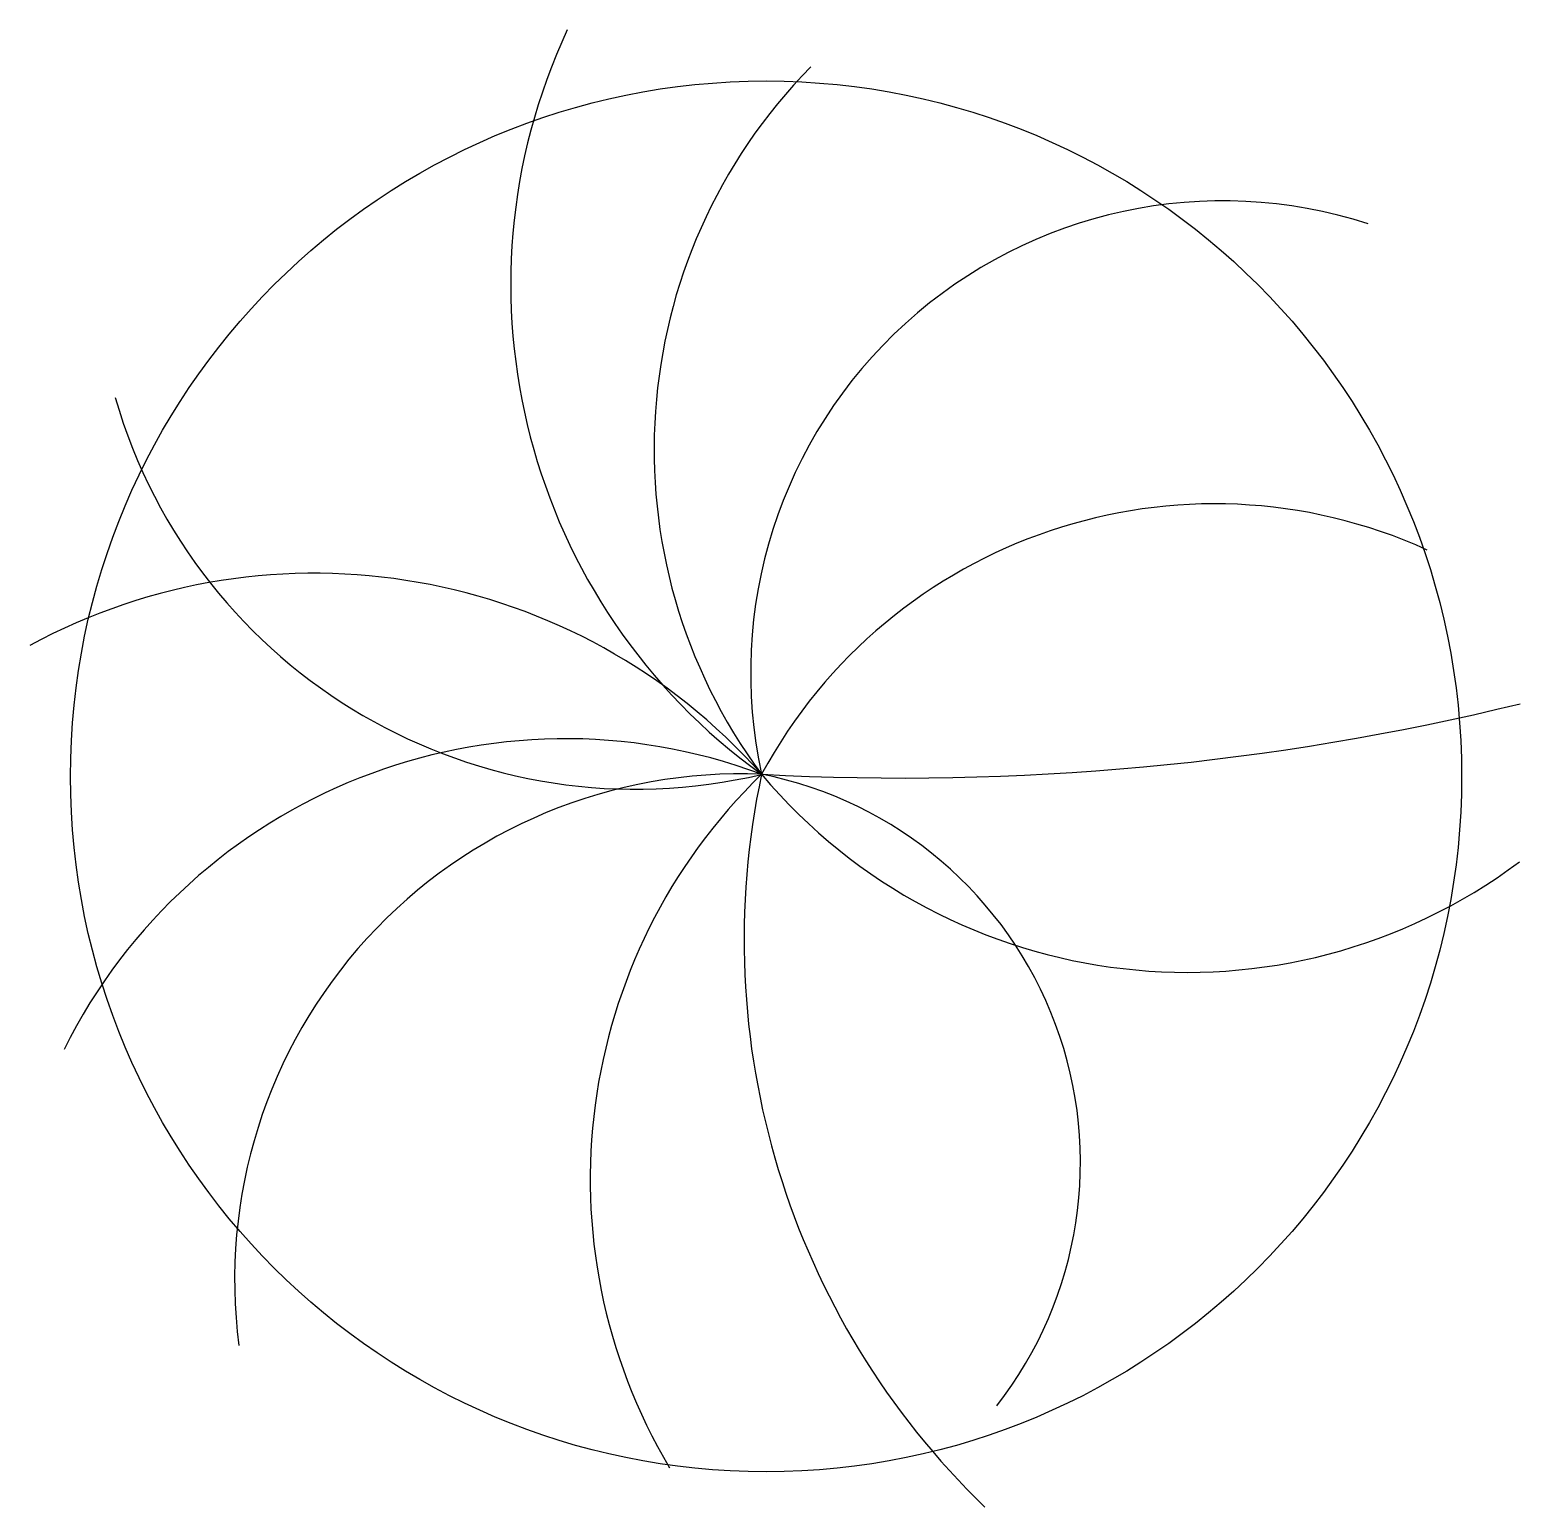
# Model space of a CAD drawing. Header units: millimetres. Extents: x -0.53 to 0.55, y -0.53 to 0.54.
import ezdxf

# ---------------------------------------------------------------- set-up
doc = ezdxf.new("R2010")
doc.units = ezdxf.units.MM

msp = doc.modelspace()

# ---------------------------------------------------------------- linework, layer by layer
msp.add_circle((0.0032, -0.0015), 0.5)
for centre, radius, start, end in [((0.2534, 0.352), 0.4337, 154.9967, 234.2453), ((0.3146, 0.2337), 0.3919, 135.4415, 216.5973), ((0.3315, 0.0729), 0.3394, 72.052, 192.3969), ((-0.0904, 0.3788), 0.3895, 196.0616, 283.4207), ((0.3255, -0.1753), 0.3697, 65.5503, 151.6985), ((-0.3214, -0.2852), 0.4297, 41.5883, 118.4449), ((0.1016, 1.8672), 1.8699, 266.8867, 283.7272), ((-0.141, -0.377), 0.4025, 69.4989, 153.5734), ((-0.0152, -0.3633), 0.3636, 87.6113, 187.4822), ((0.2825, -0.2912), 0.4057, 134.1323, 210.7564), ((0.555, -0.1189), 0.5676, 167.9077, 225.9627), ((0.3057, 0.257), 0.3994, 220.0496, 306.7673), ((-0.0554, -0.2791), 0.2846, 322.0696, 78.7679)]:
    msp.add_arc(centre, radius, start, end)

doc.saveas('drawing.dxf')
